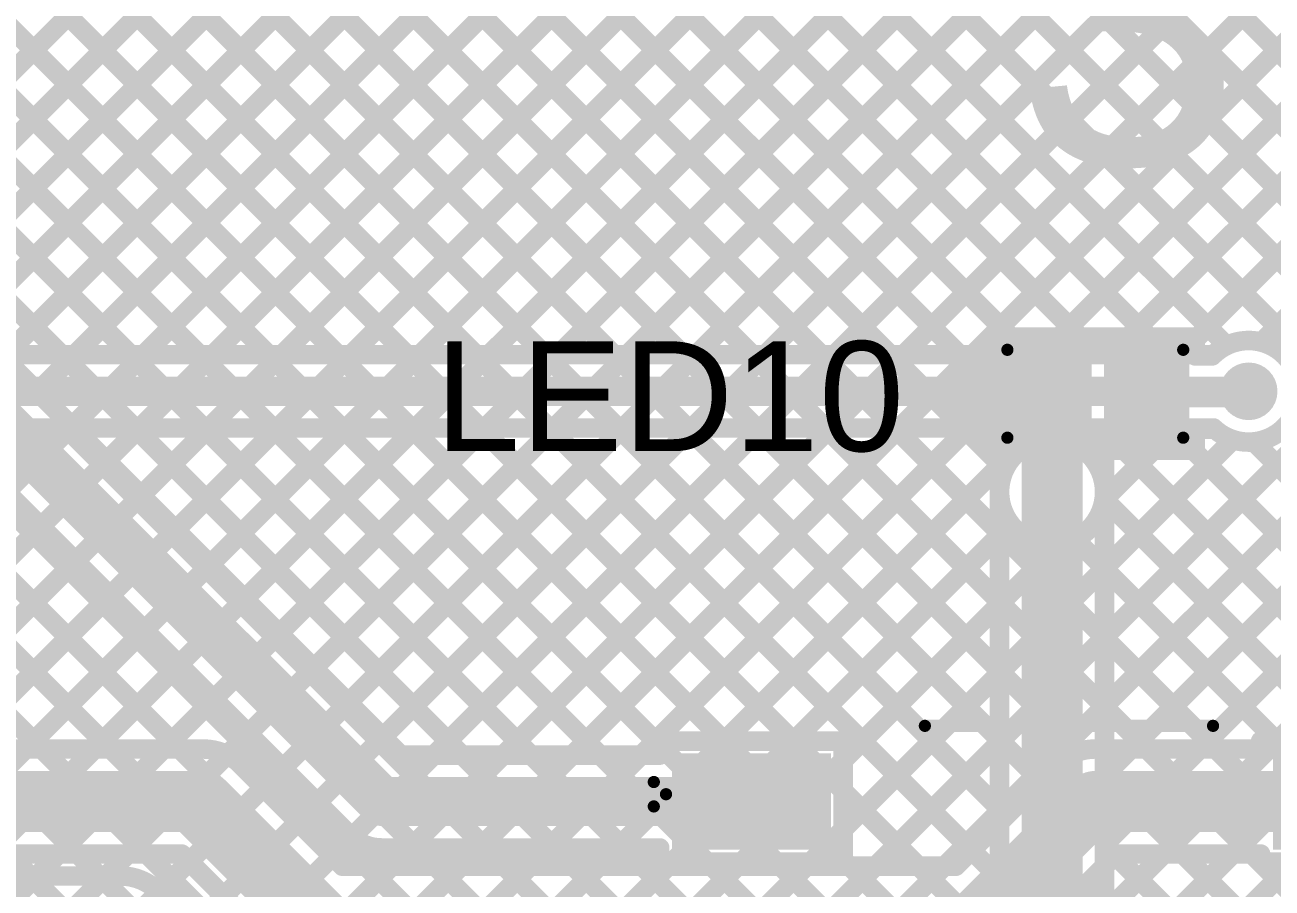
# Model space of a CAD drawing. Header units: millimetres. Extents: x -0.08 to 7.12, y -0.08 to 3.98.
# Drawn here: x 5.735 to 6.246, y 2.023 to 2.376 of the extents above; entities that cross this region are included whole.
import ezdxf

# ---------------------------------------------------------------- set-up
doc = ezdxf.new("R2010")
doc.units = ezdxf.units.MM
doc.header["$MEASUREMENT"] = 0
for name, color, linetype in [('BottomLayer', 5, 'Continuous'), ('TopLayer', 1, 'Continuous'), ('TopOverlay', 2, 'Continuous'), ('TopPaste', 8, 'Continuous'), ('TopSolder', 216, 'Continuous'), ('ViaHoleLayer', 16, 'Continuous')]:
    doc.layers.add(name, color=color, linetype=linetype)
doc.styles.add('Arial', font='', dxfattribs={"height": 0.2})
doc.styles.get('Arial').set_extended_font_data('Arial')

# ---------------------------------------------------------------- blocks, each defined once
blk = doc.blocks.new('SOP_4_2_54_27')
at = {"layer": 'TopLayer'}
for points in [[(-0.15157, 0.06575), (-0.09449, 0.06575), (-0.09449, 0.03425), (-0.15157, 0.03425)], [(0.09449, 0.06575), (0.15157, 0.06575), (0.15157, 0.03425), (0.09449, 0.03425)], [(-0.15157, -0.03425), (-0.09449, -0.03425), (-0.09449, -0.06575), (-0.15157, -0.06575)], [(0.09449, -0.03425), (0.15157, -0.03425), (0.15157, -0.06575), (0.09449, -0.06575)]]:
    blk.add_hatch(color=1, dxfattribs=at).paths.add_polyline_path(points)
at = {"layer": 'TopPaste'}
for points in [[(-0.15157, 0.06575), (-0.09449, 0.06575), (-0.09449, 0.03425), (-0.15157, 0.03425)], [(0.09449, 0.06575), (0.15157, 0.06575), (0.15157, 0.03425), (0.09449, 0.03425)], [(-0.15157, -0.03425), (-0.09449, -0.03425), (-0.09449, -0.06575), (-0.15157, -0.06575)], [(0.09449, -0.03425), (0.15157, -0.03425), (0.15157, -0.06575), (0.09449, -0.06575)]]:
    blk.add_hatch(color=8, dxfattribs=at).paths.add_polyline_path(points)
at = {"layer": 'TopSolder'}
for points in [[(-0.15557, 0.06975), (-0.09049, 0.06975), (-0.09049, 0.03025), (-0.15557, 0.03025)], [(0.09049, 0.06975), (0.15557, 0.06975), (0.15557, 0.03025), (0.09049, 0.03025)], [(-0.15557, -0.03025), (-0.09049, -0.03025), (-0.09049, -0.06975), (-0.15557, -0.06975)], [(0.09049, -0.03025), (0.15557, -0.03025), (0.15557, -0.06975), (0.09049, -0.06975)]]:
    blk.add_hatch(color=216, dxfattribs=at).paths.add_polyline_path(points)
at = {"layer": 'TopOverlay', "const_width": 0.005}
for points in [[(-0.052, 0.081), (0.066, 0.081)], [(-0.163, 0.048), (-0.163, 0.058)], [(-0.163, 0.058), (-0.158, 0.053)], [(-0.163, 0.048), (-0.158, 0.053)], [(-0.052, -0.081), (0.066, -0.081)]]:
    blk.add_lwpolyline(points, dxfattribs=at)
at = {"layer": 'TopOverlay', "const_width": 0.0025}
for points in [[(-0.05325, 0.081, 1), (-0.05075, 0.081, 1)], [(0.06475, 0.081, 1), (0.06725, 0.081, 1)], [(-0.16425, 0.058, 1), (-0.16175, 0.058, 1)], [(-0.16425, 0.058, 1), (-0.16175, 0.058, 1)], [(-0.15925, 0.053, 1), (-0.15675, 0.053, 1)], [(-0.15925, 0.053, 1), (-0.15675, 0.053, 1)], [(-0.16425, 0.048, 1), (-0.16175, 0.048, 1)], [(-0.16425, 0.048, 1), (-0.16175, 0.048, 1)], [(-0.05325, -0.081, 1), (-0.05075, -0.081, 1)], [(0.06475, -0.081, 1), (0.06725, -0.081, 1)]]:
    blk.add_lwpolyline(points, format="xyb", close=True, dxfattribs=at)
blk = doc.blocks.new('LED_0402_65')
at = {"layer": 'TopLayer'}
for points in [[(-0.03091, 0.01417), (-0.0065, 0.01417), (-0.0065, -0.01417), (-0.03091, -0.01417)], [(0.0065, 0.01417), (0.03091, 0.01417), (0.03091, -0.01417), (0.0065, -0.01417)]]:
    blk.add_hatch(color=1, dxfattribs=at).paths.add_polyline_path(points)
at = {"layer": 'TopOverlay'}
blk.add_hatch(color=2, dxfattribs=at).paths.add_polyline_path([(0.037, -0.02), (0.061, -0.02), (0.061, 0.02), (0.037, 0.02)])
at = {"layer": 'TopPaste'}
for points in [[(-0.03091, 0.01417), (-0.0065, 0.01417), (-0.0065, -0.01417), (-0.03091, -0.01417)], [(0.0065, 0.01417), (0.03091, 0.01417), (0.03091, -0.01417), (0.0065, -0.01417)]]:
    blk.add_hatch(color=8, dxfattribs=at).paths.add_polyline_path(points)
at = {"layer": 'TopSolder'}
for points in [[(-0.03491, 0.01817), (-0.0025, 0.01817), (-0.0025, -0.01817), (-0.03491, -0.01817)], [(0.0025, 0.01817), (0.03491, 0.01817), (0.03491, -0.01817), (0.0025, -0.01817)]]:
    blk.add_hatch(color=216, dxfattribs=at).paths.add_polyline_path(points)
at = {"layer": 'TopOverlay', "const_width": 0.005}
for points in [[(-0.035, 0.018), (-0.035, -0.018)], [(0.037, 0.018), (-0.035, 0.018)], [(0.037, 0.018), (0.037, -0.018)], [(0.037, -0.018), (-0.035, -0.018)]]:
    blk.add_lwpolyline(points, dxfattribs=at)
at = {"layer": 'TopOverlay', "const_width": 0.0025}
for points in [[(-0.03625, 0.018, 1), (-0.03375, 0.018, 1)], [(-0.03625, 0.018, 1), (-0.03375, 0.018, 1)], [(0.03575, 0.018, 1), (0.03825, 0.018, 1)], [(0.03575, 0.018, 1), (0.03825, 0.018, 1)], [(-0.03625, -0.018, 1), (-0.03375, -0.018, 1)], [(-0.03625, -0.018, 1), (-0.03375, -0.018, 1)], [(0.03575, -0.018, 1), (0.03825, -0.018, 1)], [(0.03575, -0.018, 1), (0.03825, -0.018, 1)]]:
    blk.add_lwpolyline(points, format="xyb", close=True, dxfattribs=at)

msp = doc.modelspace()

# ---------------------------------------------------------------- hatches: boundary and pattern name
at = {"layer": 'BottomLayer'}
h = msp.add_hatch(color=5, dxfattribs=at)
edge = h.paths.add_edge_path()
edge.add_arc((6.236, 2.226), 0.01181, 0, 360)
h = msp.add_hatch(color=5, dxfattribs=at)
edge = h.paths.add_edge_path()
edge.add_arc((6.15551, 2.18481), 0.01181, 0, 360)
at = {"layer": 'TopLayer'}
h = msp.add_hatch(color=1, dxfattribs=at)
edge = h.paths.add_edge_path()
edge.add_arc((6.236, 2.226), 0.01181, 0, 360)
h = msp.add_hatch(color=1, dxfattribs=at)
edge = h.paths.add_edge_path()
edge.add_arc((6.15551, 2.18481), 0.01181, 0, 360)
at = {"layer": 'ViaHoleLayer'}
h = msp.add_hatch(color=16, dxfattribs=at)
edge = h.paths.add_edge_path()
edge.add_arc((6.236, 2.226), 0.00591, 0, 360)
h = msp.add_hatch(color=16, dxfattribs=at)
edge = h.paths.add_edge_path()
edge.add_arc((6.15551, 2.18481), 0.00591, 0, 360)

# ---------------------------------------------------------------- linework, layer by layer
at = {"layer": 'BottomLayer'}
for points, const_width in [([(5.50883, 3.10435), (6.807, 1.80619)], 0.008), ([(5.49469, 3.09021), (6.807, 1.7779)], 0.008), ([(5.48055, 3.07607), (6.807, 1.74962)], 0.008), ([(5.4664, 3.06193), (6.807, 1.72133)], 0.008), ([(5.45226, 3.04779), (6.807, 1.69305)], 0.008), ([(5.43812, 3.03364), (6.227, 2.24476)], 0.008), ([(5.42398, 3.0195), (6.20248, 2.241)], 0.008), ([(4.97974, 3.0112), (5.74994, 2.241)], 0.008), ([(5.00803, 3.0112), (5.77822, 2.241)], 0.008), ([(5.03631, 3.0112), (5.80651, 2.241)], 0.008), ([(5.06459, 3.0112), (5.83479, 2.241)], 0.008), ([(5.09288, 3.0112), (5.86308, 2.241)], 0.008), ([(5.12116, 3.0112), (5.89136, 2.241)], 0.008), ([(5.14945, 3.0112), (5.91964, 2.241)], 0.008), ([(5.17773, 3.0112), (5.94793, 2.241)], 0.008), ([(5.20602, 3.0112), (5.97621, 2.241)], 0.008), ([(5.23429, 3.0112), (6.00449, 2.241)], 0.008), ([(5.26258, 3.0112), (6.03277, 2.241)], 0.008), ([(5.29086, 3.0112), (6.06106, 2.241)], 0.008), ([(5.31915, 3.0112), (6.08934, 2.241)], 0.008), ([(5.34743, 3.0112), (6.11763, 2.241)], 0.008), ([(5.37571, 3.0112), (6.14591, 2.241)], 0.008), ([(5.404, 3.0112), (6.1742, 2.241)], 0.008), ([(5.61386, 2.241), (6.07423, 2.70137)], 0.008), ([(5.64214, 2.241), (6.08837, 2.68723)], 0.008), ([(6.00984, 2.241), (6.45986, 2.69102)], 0.008), ([(5.67043, 2.241), (6.10251, 2.67308)], 0.008), ([(5.69871, 2.241), (6.11665, 2.65894)], 0.008), ([(5.727, 2.241), (6.13079, 2.6448)], 0.008), ([(5.75528, 2.241), (6.14494, 2.63066)], 0.008), ([(5.78356, 2.241), (6.15908, 2.61652)], 0.008), ([(6.03812, 2.241), (6.40368, 2.60655)], 0.008), ([(5.81185, 2.241), (6.17322, 2.60237)], 0.008), ([(5.84013, 2.241), (6.18736, 2.58823)], 0.008), ([(5.86842, 2.241), (6.20544, 2.57803)], 0.008), ([(5.8967, 2.241), (6.2337, 2.578)], 0.008), ([(5.92499, 2.241), (6.26199, 2.578)], 0.008), ([(5.95327, 2.241), (6.29027, 2.578)], 0.008), ([(5.98155, 2.241), (6.31855, 2.578)], 0.008), ([(6.06641, 2.241), (6.38901, 2.5636)], 0.008), ([(6.09469, 2.241), (6.39301, 2.53932)], 0.008), ([(6.12298, 2.241), (6.40272, 2.52074)], 0.008), ([(6.15126, 2.241), (6.41659, 2.50633)], 0.008), ([(6.17954, 2.241), (6.43458, 2.49603)], 0.008), ([(6.20783, 2.241), (6.38901, 2.42218)], 0.008), ([(6.24125, 2.24614), (6.38901, 2.39389)], 0.008), ([(6.17701, 2.12533), (6.38901, 2.33733)], 0.008), ([(6.17701, 2.09704), (6.38901, 2.30904)], 0.008), ([(6.17701, 1.98391), (6.48411, 2.29101)], 0.008), ([(6.17701, 1.95562), (6.5124, 2.29101)], 0.008), ([(6.17701, 2.04047), (6.42754, 2.29101)], 0.008), ([(6.17701, 2.06876), (6.39926, 2.29101)], 0.008), ([(6.17701, 2.01219), (6.45583, 2.29101)], 0.008), ([(5.27043, 2.241), (6.22157, 2.241)], 0.008), ([(5.256, 2.226), (6.236, 2.226)], 0.012), ([(5.27043, 2.211), (6.22157, 2.211)], 0.008), ([(5.55366, 2.211), (6.32966, 1.435)], 0.008), ([(5.55377, 1.95464), (5.81013, 2.211)], 0.008), ([(5.55377, 1.98292), (5.78185, 2.211)], 0.008), ([(5.55377, 2.01121), (5.75356, 2.211)], 0.008), ([(5.55377, 1.8415), (5.92327, 2.211)], 0.008), ([(5.55377, 1.86978), (5.89499, 2.211)], 0.008), ([(5.55377, 1.92635), (5.83842, 2.211)], 0.008), ([(5.55377, 1.89807), (5.8667, 2.211)], 0.008), ([(5.56248, 1.82193), (5.95155, 2.211)], 0.008), ([(5.57662, 1.80778), (5.97984, 2.211)], 0.008), ([(5.58195, 2.211), (6.35795, 1.435)], 0.008), ([(5.59076, 1.79364), (6.00812, 2.211)], 0.008), ([(5.60491, 1.7795), (6.03641, 2.211)], 0.008), ([(5.61023, 2.211), (5.91591, 1.90532)], 0.008), ([(5.61905, 1.76536), (6.06469, 2.211)], 0.008), ([(5.63319, 1.75121), (6.09298, 2.211)], 0.008), ([(5.63852, 2.211), (5.91717, 1.93235)], 0.008), ([(5.64733, 1.73707), (6.12126, 2.211)], 0.008), ([(5.66147, 1.72293), (6.14954, 2.211)], 0.008), ([(5.6668, 2.211), (5.93449, 1.94331)], 0.008), ([(5.69508, 2.211), (6.41804, 1.48804)], 0.008), ([(5.72337, 2.211), (6.43149, 1.50288)], 0.008), ([(5.75165, 2.211), (6.45188, 1.51078)], 0.008), ([(5.77994, 2.211), (6.13401, 1.85693)], 0.008), ([(5.80822, 2.211), (6.13401, 1.88521)], 0.008), ([(5.83651, 2.211), (6.13401, 1.9135)], 0.008), ([(5.86479, 2.211), (6.13401, 1.94178)], 0.008), ([(5.89308, 2.211), (6.13401, 1.97007)], 0.008), ([(5.92136, 2.211), (6.13401, 1.99835)], 0.008), ([(5.94964, 2.211), (6.13401, 2.02664)], 0.008), ([(5.97793, 2.211), (6.13401, 2.05492)], 0.008), ([(6.00621, 2.211), (6.13401, 2.0832)], 0.008), ([(6.03449, 2.211), (6.13401, 2.11148)], 0.008), ([(6.06277, 2.211), (6.13401, 2.13977)], 0.008), ([(6.09106, 2.211), (6.13401, 2.16805)], 0.008), ([(6.11934, 2.211), (6.13616, 2.19418)], 0.008), ([(6.14763, 2.211), (6.15252, 2.2061)], 0.008), ([(6.16865, 2.20182), (6.17783, 2.211)], 0.008), ([(6.17591, 2.211), (6.807, 1.57991)], 0.008), ([(6.17701, 2.1819), (6.20611, 2.211)], 0.008), ([(6.2042, 2.211), (6.807, 1.6082)], 0.008), ([(6.17701, 2.15361), (6.2296, 2.2062)], 0.008), ([(6.23818, 2.2053), (6.807, 1.63648)], 0.008), ([(6.15551, 1.83851), (6.15551, 2.18481)], 0.025), ([(6.13401, 1.83851), (6.13401, 2.18481)], 0.008), ([(6.17701, 1.85666), (6.17701, 2.18481)], 0.008), ([(6.17701, 2.18162), (6.807, 1.55163)], 0.008), ([(5.67562, 1.70879), (6.13401, 2.16718)], 0.008), ([(6.17701, 2.15333), (6.807, 1.52334)], 0.008), ([(5.93873, 1.94362), (6.13401, 2.1389)], 0.008), ([(6.17701, 2.12505), (6.807, 1.49506)], 0.008), ([(5.95805, 1.93466), (6.13401, 2.11061)], 0.008), ([(6.17701, 2.09677), (6.807, 1.46677)], 0.008), ([(5.9692, 1.91752), (6.13401, 2.08233)], 0.008), ([(6.17701, 2.06848), (6.807, 1.43849)], 0.008), ([(5.98334, 1.90338), (6.13401, 2.05404)], 0.008), ([(6.17701, 2.0402), (6.78221, 1.435)], 0.008), ([(5.99748, 1.88923), (6.13401, 2.02576)], 0.008)]:
    msp.add_lwpolyline(points, dxfattribs=dict(at, const_width=const_width))
at = {"layer": 'BottomLayer', "const_width": 0.008}
for points in [[(6.22157, 2.241, -0.661143), (6.25681, 2.226)], [(6.25681, 2.226, -0.661143), (6.22157, 2.211)], [(6.13401, 2.18481, -1), (6.17701, 2.18481)]]:
    msp.add_lwpolyline(points, format="xyb", dxfattribs=at)
at = {"layer": 'BottomLayer'}
for points, const_width in [([(6.225, 2.24476, 1), (6.229, 2.24476, 1)], 0.004), ([(6.23925, 2.24614, 1), (6.24325, 2.24614, 1)], 0.004), ([(5.74794, 2.241, 1), (5.75194, 2.241, 1)], 0.004), ([(5.75328, 2.241, 1), (5.75728, 2.241, 1)], 0.004), ([(5.77622, 2.241, 1), (5.78022, 2.241, 1)], 0.004), ([(5.78156, 2.241, 1), (5.78556, 2.241, 1)], 0.004), ([(5.80451, 2.241, 1), (5.80851, 2.241, 1)], 0.004), ([(5.80985, 2.241, 1), (5.81385, 2.241, 1)], 0.004), ([(5.83279, 2.241, 1), (5.83679, 2.241, 1)], 0.004), ([(5.83813, 2.241, 1), (5.84213, 2.241, 1)], 0.004), ([(5.86108, 2.241, 1), (5.86508, 2.241, 1)], 0.004), ([(5.86642, 2.241, 1), (5.87042, 2.241, 1)], 0.004), ([(5.88936, 2.241, 1), (5.89336, 2.241, 1)], 0.004), ([(5.8947, 2.241, 1), (5.8987, 2.241, 1)], 0.004), ([(5.91764, 2.241, 1), (5.92164, 2.241, 1)], 0.004), ([(5.92299, 2.241, 1), (5.92699, 2.241, 1)], 0.004), ([(5.94593, 2.241, 1), (5.94993, 2.241, 1)], 0.004), ([(5.95127, 2.241, 1), (5.95527, 2.241, 1)], 0.004), ([(5.97421, 2.241, 1), (5.97821, 2.241, 1)], 0.004), ([(5.97955, 2.241, 1), (5.98355, 2.241, 1)], 0.004), ([(6.00249, 2.241, 1), (6.00649, 2.241, 1)], 0.004), ([(6.00784, 2.241, 1), (6.01184, 2.241, 1)], 0.004), ([(6.03077, 2.241, 1), (6.03477, 2.241, 1)], 0.004), ([(6.03612, 2.241, 1), (6.04012, 2.241, 1)], 0.004), ([(6.05906, 2.241, 1), (6.06306, 2.241, 1)], 0.004), ([(6.06441, 2.241, 1), (6.06841, 2.241, 1)], 0.004), ([(6.08734, 2.241, 1), (6.09134, 2.241, 1)], 0.004), ([(6.09269, 2.241, 1), (6.09669, 2.241, 1)], 0.004), ([(6.11563, 2.241, 1), (6.11963, 2.241, 1)], 0.004), ([(6.12098, 2.241, 1), (6.12498, 2.241, 1)], 0.004), ([(6.14391, 2.241, 1), (6.14791, 2.241, 1)], 0.004), ([(6.14926, 2.241, 1), (6.15326, 2.241, 1)], 0.004), ([(6.1722, 2.241, 1), (6.1762, 2.241, 1)], 0.004), ([(6.17754, 2.241, 1), (6.18154, 2.241, 1)], 0.004), ([(6.20048, 2.241, 1), (6.20448, 2.241, 1)], 0.004), ([(6.20583, 2.241, 1), (6.20983, 2.241, 1)], 0.004), ([(6.21957, 2.241, 1), (6.22357, 2.241, 1)], 0.004), ([(6.21957, 2.241, 1), (6.22357, 2.241, 1)], 0.004), ([(6.233, 2.226, 1), (6.239, 2.226, 1)], 0.006), ([(5.74965, 2.211, 1), (5.75365, 2.211, 1)], 0.004), ([(5.75156, 2.211, 1), (5.75556, 2.211, 1)], 0.004), ([(5.77794, 2.211, 1), (5.78194, 2.211, 1)], 0.004), ([(5.77985, 2.211, 1), (5.78385, 2.211, 1)], 0.004), ([(5.80622, 2.211, 1), (5.81022, 2.211, 1)], 0.004), ([(5.80813, 2.211, 1), (5.81213, 2.211, 1)], 0.004), ([(5.83451, 2.211, 1), (5.83851, 2.211, 1)], 0.004), ([(5.83642, 2.211, 1), (5.84042, 2.211, 1)], 0.004), ([(5.86279, 2.211, 1), (5.86679, 2.211, 1)], 0.004), ([(5.8647, 2.211, 1), (5.8687, 2.211, 1)], 0.004), ([(5.89108, 2.211, 1), (5.89508, 2.211, 1)], 0.004), ([(5.89299, 2.211, 1), (5.89699, 2.211, 1)], 0.004), ([(5.91936, 2.211, 1), (5.92336, 2.211, 1)], 0.004), ([(5.92127, 2.211, 1), (5.92527, 2.211, 1)], 0.004), ([(5.94764, 2.211, 1), (5.95164, 2.211, 1)], 0.004), ([(5.94955, 2.211, 1), (5.95355, 2.211, 1)], 0.004), ([(5.97593, 2.211, 1), (5.97993, 2.211, 1)], 0.004), ([(5.97784, 2.211, 1), (5.98184, 2.211, 1)], 0.004), ([(6.00421, 2.211, 1), (6.00821, 2.211, 1)], 0.004), ([(6.00612, 2.211, 1), (6.01012, 2.211, 1)], 0.004), ([(6.03249, 2.211, 1), (6.03649, 2.211, 1)], 0.004), ([(6.03441, 2.211, 1), (6.03841, 2.211, 1)], 0.004), ([(6.06077, 2.211, 1), (6.06477, 2.211, 1)], 0.004), ([(6.06269, 2.211, 1), (6.06669, 2.211, 1)], 0.004), ([(6.08906, 2.211, 1), (6.09306, 2.211, 1)], 0.004), ([(6.09098, 2.211, 1), (6.09498, 2.211, 1)], 0.004), ([(6.11734, 2.211, 1), (6.12134, 2.211, 1)], 0.004), ([(6.11926, 2.211, 1), (6.12326, 2.211, 1)], 0.004), ([(6.14563, 2.211, 1), (6.14963, 2.211, 1)], 0.004), ([(6.14754, 2.211, 1), (6.15154, 2.211, 1)], 0.004), ([(6.17391, 2.211, 1), (6.17791, 2.211, 1)], 0.004), ([(6.17583, 2.211, 1), (6.17983, 2.211, 1)], 0.004), ([(6.2022, 2.211, 1), (6.2062, 2.211, 1)], 0.004), ([(6.20411, 2.211, 1), (6.20811, 2.211, 1)], 0.004), ([(6.21957, 2.211, 1), (6.22357, 2.211, 1)], 0.004), ([(6.21957, 2.211, 1), (6.22357, 2.211, 1)], 0.004), ([(6.15052, 2.2061, 1), (6.15452, 2.2061, 1)], 0.004), ([(6.2276, 2.2062, 1), (6.2316, 2.2062, 1)], 0.004), ([(6.23618, 2.2053, 1), (6.24018, 2.2053, 1)], 0.004), ([(6.16665, 2.20182, 1), (6.17065, 2.20182, 1)], 0.004), ([(6.13416, 2.19418, 1), (6.13816, 2.19418, 1)], 0.004), ([(6.14926, 2.18481, 1), (6.16176, 2.18481, 1)], 0.0125), ([(6.13201, 2.18481, 1), (6.13601, 2.18481, 1)], 0.004), ([(6.13201, 2.18481, 1), (6.13601, 2.18481, 1)], 0.004), ([(6.17501, 2.18481, 1), (6.17901, 2.18481, 1)], 0.004), ([(6.17501, 2.18481, 1), (6.17901, 2.18481, 1)], 0.004), ([(6.17501, 2.1819, 1), (6.17901, 2.1819, 1)], 0.004), ([(6.17501, 2.18162, 1), (6.17901, 2.18162, 1)], 0.004), ([(6.13201, 2.16805, 1), (6.13601, 2.16805, 1)], 0.004), ([(6.13201, 2.16718, 1), (6.13601, 2.16718, 1)], 0.004), ([(6.17501, 2.15361, 1), (6.17901, 2.15361, 1)], 0.004), ([(6.17501, 2.15333, 1), (6.17901, 2.15333, 1)], 0.004), ([(6.13201, 2.13977, 1), (6.13601, 2.13977, 1)], 0.004), ([(6.13201, 2.1389, 1), (6.13601, 2.1389, 1)], 0.004), ([(6.17501, 2.12533, 1), (6.17901, 2.12533, 1)], 0.004), ([(6.17501, 2.12505, 1), (6.17901, 2.12505, 1)], 0.004), ([(6.13201, 2.11148, 1), (6.13601, 2.11148, 1)], 0.004), ([(6.13201, 2.11061, 1), (6.13601, 2.11061, 1)], 0.004), ([(6.17501, 2.09704, 1), (6.17901, 2.09704, 1)], 0.004), ([(6.17501, 2.09677, 1), (6.17901, 2.09677, 1)], 0.004), ([(6.13201, 2.0832, 1), (6.13601, 2.0832, 1)], 0.004), ([(6.13201, 2.08233, 1), (6.13601, 2.08233, 1)], 0.004), ([(6.17501, 2.06876, 1), (6.17901, 2.06876, 1)], 0.004), ([(6.17501, 2.06848, 1), (6.17901, 2.06848, 1)], 0.004), ([(6.13201, 2.05492, 1), (6.13601, 2.05492, 1)], 0.004), ([(6.13201, 2.05404, 1), (6.13601, 2.05404, 1)], 0.004), ([(6.17501, 2.04047, 1), (6.17901, 2.04047, 1)], 0.004), ([(6.17501, 2.0402, 1), (6.17901, 2.0402, 1)], 0.004), ([(6.13201, 2.02664, 1), (6.13601, 2.02664, 1)], 0.004), ([(6.13201, 2.02576, 1), (6.13601, 2.02576, 1)], 0.004)]:
    msp.add_lwpolyline(points, format="xyb", close=True, dxfattribs=dict(at, const_width=const_width))
at = {"layer": 'TopLayer'}
for points, const_width in [([(5.0737, 3.5112), (6.43375, 2.15115)], 0.008), ([(5.10199, 3.5112), (6.4395, 2.17369)], 0.008), ([(5.444, 3.11262), (6.41961, 2.13701)], 0.008), ([(5.66936, 2.29651), (6.46387, 3.09101)], 0.008), ([(5.444, 3.08433), (6.40546, 2.12287)], 0.008), ([(5.444, 3.05605), (6.39132, 2.10873)], 0.008), ([(5.444, 3.02776), (6.227, 2.24476)], 0.008), ([(5.444, 2.99948), (6.19531, 2.24817)], 0.008), ([(5.68351, 2.28236), (6.3877, 2.98656)], 0.008), ([(5.444, 2.9712), (6.16702, 2.24817)], 0.008), ([(5.69765, 2.26822), (6.38442, 2.955)], 0.008), ([(5.444, 2.94291), (6.13874, 2.24817)], 0.008), ([(5.71179, 2.25408), (6.39028, 2.93257)], 0.008), ([(5.444, 2.91463), (6.13401, 2.22462)], 0.008), ([(5.72593, 2.23994), (6.40089, 2.91489)], 0.008), ([(5.444, 2.88634), (6.13401, 2.19633)], 0.008), ([(5.444, 2.85806), (6.22256, 2.0795)], 0.008), ([(5.444, 2.82977), (6.19427, 2.0795)], 0.008), ([(5.444, 2.80149), (6.16688, 2.07861)], 0.008), ([(5.74007, 2.2258), (6.30399, 2.78971)], 0.008), ([(5.12, 2.78608), (5.87458, 2.0315)], 0.008), ([(5.75422, 2.21165), (6.32549, 2.78293)], 0.008), ([(5.444, 2.77321), (6.1509, 2.06631)], 0.008), ([(5.76836, 2.19751), (6.3345, 2.76365)], 0.008), ([(5.12, 2.7578), (5.7983, 2.0795)], 0.008), ([(5.444, 2.74493), (6.13676, 2.05217)], 0.008), ([(5.7825, 2.18337), (6.3464, 2.74726)], 0.008), ([(5.79664, 2.16923), (6.37242, 2.745)], 0.008), ([(5.81079, 2.15508), (6.39355, 2.73784)], 0.008), ([(5.12, 2.72952), (5.77002, 2.0795)], 0.008), ([(5.82493, 2.14094), (6.40357, 2.71959)], 0.008), ([(5.444, 2.71664), (6.12262, 2.03802)], 0.008), ([(5.444, 2.68836), (6.04961, 2.08275)], 0.008), ([(5.444, 2.66008), (6.02133, 2.08275)], 0.008), ([(5.444, 2.63179), (5.99485, 2.08094)], 0.008), ([(5.444, 2.60351), (5.97051, 2.077)], 0.008), ([(5.83907, 2.1268), (6.30208, 2.58981)], 0.008), ([(5.444, 2.57522), (5.94222, 2.077)], 0.008), ([(5.85321, 2.11266), (6.31928, 2.57872)], 0.008), ([(5.86735, 2.09852), (6.3345, 2.56566)], 0.008), ([(5.444, 2.54694), (5.91394, 2.077)], 0.008), ([(5.8815, 2.08437), (6.34162, 2.5445)], 0.008), ([(5.90241, 2.077), (6.36641, 2.541)], 0.008), ([(5.93069, 2.077), (6.39301, 2.53932)], 0.008), ([(5.425, 2.514), (5.881, 2.058)], 0.02), ([(5.444, 2.52187), (5.88887, 2.077)], 0.008), ([(5.95898, 2.077), (6.40272, 2.52074)], 0.008), ([(6.15843, 2.24817), (6.41659, 2.50633)], 0.008), ([(5.41159, 2.50054), (5.86754, 2.04459)], 0.008), ([(6.18672, 2.24817), (6.43458, 2.49603)], 0.008), ([(6.21411, 2.24729), (6.38901, 2.42218)], 0.008), ([(6.24125, 2.24614), (6.38901, 2.39389)], 0.008), ([(6.08318, 2.0315), (6.38901, 2.33733)], 0.008), ([(6.11147, 2.0315), (6.38901, 2.30904)], 0.008), ([(6.18775, 2.0795), (6.39926, 2.29101)], 0.008), ([(6.21603, 2.0795), (6.42754, 2.29101)], 0.008), ([(6.24757, 2.08275), (6.4395, 2.27468)], 0.008), ([(6.1343, 2.24817), (6.17171, 2.24817)], 0.008), ([(6.1343, 2.22855), (6.1343, 2.24817)], 0.008), ([(6.17171, 2.24817), (6.17671, 2.24817)], 0.008), ([(6.17171, 2.24817), (6.17671, 2.24817)], 0.008), ([(6.17671, 2.24817), (6.21411, 2.24817)], 0.008), ([(6.21411, 2.2405), (6.21411, 2.24817)], 0.008), ([(6.21411, 2.2405), (6.22107, 2.2405)], 0.008), ([(6.15551, 2.18481), (6.15551, 2.225)], 0.025), ([(5.59088, 2.23036), (5.74173, 2.0795)], 0.008), ([(6.2355, 2.2255), (6.236, 2.226)], 0.012), ([(5.98726, 2.077), (6.13401, 2.22375)], 0.008), ([(6.13401, 2.18481), (6.13401, 2.225)], 0.008), ([(6.19291, 2.225), (6.19341, 2.2255)], 0.012), ([(6.19341, 2.2255), (6.2355, 2.2255)], 0.012), ([(6.21411, 2.2105), (6.22211, 2.2105)], 0.008), ([(6.21411, 2.20183), (6.21411, 2.2105)], 0.008), ([(6.06993, 2.04654), (6.2296, 2.2062)], 0.008), ([(6.23818, 2.2053), (6.36304, 2.08044)], 0.008), ([(6.17678, 2.18166), (6.19694, 2.20183)], 0.008), ([(6.17701, 2.20183), (6.21411, 2.20183)], 0.008), ([(6.17701, 2.18481), (6.17701, 2.20183)], 0.008), ([(6.18508, 2.20183), (6.30416, 2.08275)], 0.008), ([(6.21337, 2.20183), (6.3357, 2.0795)], 0.008), ([(6.02129, 2.08275), (6.13401, 2.19546)], 0.008), ([(6.1768, 2.18183), (6.27588, 2.08275)], 0.008), ([(6.04958, 2.08275), (6.13849, 2.17167)], 0.008), ([(5.6536, 2.08275), (5.74149, 2.17064)], 0.008), ([(6.06993, 2.07482), (6.15866, 2.16354)], 0.008), ([(6.16488, 2.16546), (6.24759, 2.08275)], 0.008), ([(5.68188, 2.08275), (5.75563, 2.1565)], 0.008), ([(5.70692, 2.0795), (5.76977, 2.14236)], 0.008), ([(5.7352, 2.0795), (5.78392, 2.12821)], 0.008), ([(5.76349, 2.0795), (5.79806, 2.11407)], 0.008), ([(5.79177, 2.0795), (5.8122, 2.09993)], 0.008), ([(5.81773, 2.07717), (5.82634, 2.08579)], 0.008), ([(5.99485, 2.08275), (6.06993, 2.08275)], 0.008), ([(5.99485, 2.077), (5.99485, 2.08275)], 0.008), ([(6.06993, 2.03325), (6.06993, 2.08275)], 0.008), ([(6.24091, 2.08275), (6.316, 2.08275)], 0.008), ([(6.24091, 2.0795), (6.24091, 2.08275)], 0.008), ([(5.69476, 2.0795), (5.808, 2.0795)], 0.008), ([(5.88887, 2.077), (5.99485, 2.077)], 0.008), ([(6.173, 2.0795), (6.24091, 2.0795)], 0.008), ([(5.8232, 2.0732), (5.86491, 2.0315)], 0.008), ([(5.83262, 2.06378), (5.84048, 2.07165)], 0.008), ([(6.11609, 2.0315), (6.1578, 2.0732)], 0.008), ([(5.65721, 2.058), (5.808, 2.058)], 0.025), ([(5.808, 2.058), (5.856, 2.01)], 0.025), ([(6.125, 2.01), (6.173, 2.058)], 0.025), ([(6.173, 2.058), (6.27845, 2.058)], 0.025), ([(5.881, 2.058), (6.03239, 2.058)], 0.02), ([(6.06993, 2.06243), (6.10086, 2.0315)], 0.008), ([(5.84676, 2.04964), (5.85463, 2.0575)], 0.008), ([(5.86091, 2.0355), (5.86882, 2.04342)], 0.008), ([(5.881, 2.039), (5.99485, 2.039)], 0.008), ([(5.88519, 2.0315), (5.89269, 2.039)], 0.008), ([(5.89537, 2.039), (5.90287, 2.0315)], 0.008), ([(5.91348, 2.0315), (5.92098, 2.039)], 0.008), ([(5.92365, 2.039), (5.93115, 2.0315)], 0.008), ([(5.94176, 2.0315), (5.94926, 2.039)], 0.008), ([(5.95194, 2.039), (5.95944, 2.0315)], 0.008), ([(5.97004, 2.0315), (5.97754, 2.039)], 0.008), ([(5.98022, 2.039), (5.98772, 2.0315)], 0.008), ([(5.99485, 2.03325), (5.99485, 2.039)], 0.008), ([(5.69476, 2.0365), (5.79909, 2.0365)], 0.008), ([(5.72816, 2.0365), (5.73716, 2.0275)], 0.008), ([(5.73977, 2.0275), (5.74877, 2.0365)], 0.008), ([(5.75645, 2.0365), (5.76545, 2.0275)], 0.008), ([(5.76805, 2.0275), (5.77705, 2.0365)], 0.008), ([(5.78473, 2.0365), (5.84173, 1.9795)], 0.008), ([(5.79909, 2.0365), (5.8408, 1.9948)], 0.008), ([(6.06993, 2.03414), (6.07258, 2.0315)], 0.008), ([(6.1402, 1.9948), (6.18191, 2.0365)], 0.008), ([(6.14413, 1.97931), (6.20132, 2.0365)], 0.008), ([(6.1726, 1.9795), (6.2296, 2.0365)], 0.008), ([(6.18131, 2.0359), (6.23771, 1.9795)], 0.008), ([(6.18191, 2.0365), (6.24091, 2.0365)], 0.008), ([(6.20899, 2.0365), (6.26274, 1.98275)], 0.008), ([(6.23727, 2.0365), (6.29103, 1.98275)], 0.008), ([(6.24091, 2.03325), (6.24091, 2.0365)], 0.008), ([(5.78973, 2.02089), (5.80222, 2.03338)], 0.008), ([(5.86491, 2.0315), (6.11609, 2.0315)], 0.008), ([(5.99485, 2.03325), (6.06993, 2.03325)], 0.008), ([(6.20089, 1.9795), (6.25464, 2.03325)], 0.008), ([(6.24091, 2.03325), (6.316, 2.03325)], 0.008), ([(5.57522, 2.0275), (5.77422, 2.0275)], 0.008), ([(5.78942, 2.0212), (5.83113, 1.9795)], 0.008), ([(5.80388, 2.00675), (5.81636, 2.01924)], 0.008), ([(6.16717, 2.02176), (6.20943, 1.9795)], 0.008)]:
    msp.add_lwpolyline(points, dxfattribs=dict(at, const_width=const_width))
for points, const_width in [([(6.1323, 2.24817, 1), (6.1363, 2.24817, 1)], 0.004), ([(6.1323, 2.24817, 1), (6.1363, 2.24817, 1)], 0.004), ([(6.13674, 2.24817, 1), (6.14074, 2.24817, 1)], 0.004), ([(6.15643, 2.24817, 1), (6.16043, 2.24817, 1)], 0.004), ([(6.16502, 2.24817, 1), (6.16902, 2.24817, 1)], 0.004), ([(6.16971, 2.24817, 1), (6.17371, 2.24817, 1)], 0.004), ([(6.16971, 2.24817, 1), (6.17371, 2.24817, 1)], 0.004), ([(6.16971, 2.24817, 1), (6.17371, 2.24817, 1)], 0.004), ([(6.17471, 2.24817, 1), (6.17871, 2.24817, 1)], 0.004), ([(6.17471, 2.24817, 1), (6.17871, 2.24817, 1)], 0.004), ([(6.17471, 2.24817, 1), (6.17871, 2.24817, 1)], 0.004), ([(6.18472, 2.24817, 1), (6.18872, 2.24817, 1)], 0.004), ([(6.19331, 2.24817, 1), (6.19731, 2.24817, 1)], 0.004), ([(6.21211, 2.24817, 1), (6.21611, 2.24817, 1)], 0.004), ([(6.21211, 2.24817, 1), (6.21611, 2.24817, 1)], 0.004), ([(6.21211, 2.24729, 1), (6.21611, 2.24729, 1)], 0.004), ([(6.225, 2.24476, 1), (6.229, 2.24476, 1)], 0.004), ([(6.23925, 2.24614, 1), (6.24325, 2.24614, 1)], 0.004), ([(6.21211, 2.2405, 1), (6.21611, 2.2405, 1)], 0.004), ([(6.21211, 2.2405, 1), (6.21611, 2.2405, 1)], 0.004), ([(6.21907, 2.2405, 1), (6.22307, 2.2405, 1)], 0.004), ([(6.21907, 2.2405, 1), (6.22307, 2.2405, 1)], 0.004), ([(6.14926, 2.225, 1), (6.16176, 2.225, 1)], 0.0125), ([(6.1323, 2.22855, 1), (6.1363, 2.22855, 1)], 0.004), ([(6.1323, 2.22855, 1), (6.1363, 2.22855, 1)], 0.004), ([(6.233, 2.226, 1), (6.239, 2.226, 1)], 0.006), ([(5.73807, 2.2258, 1), (5.74207, 2.2258, 1)], 0.004), ([(6.13201, 2.225, 1), (6.13601, 2.225, 1)], 0.004), ([(6.13201, 2.225, 1), (6.13601, 2.225, 1)], 0.004), ([(6.13201, 2.22462, 1), (6.13601, 2.22462, 1)], 0.004), ([(6.13201, 2.22375, 1), (6.13601, 2.22375, 1)], 0.004), ([(6.18991, 2.225, 1), (6.19591, 2.225, 1)], 0.006), ([(6.19041, 2.2255, 1), (6.19641, 2.2255, 1)], 0.006), ([(6.19041, 2.2255, 1), (6.19641, 2.2255, 1)], 0.006), ([(6.2325, 2.2255, 1), (6.2385, 2.2255, 1)], 0.006), ([(6.2325, 2.2255, 1), (6.2385, 2.2255, 1)], 0.006), ([(5.75222, 2.21165, 1), (5.75622, 2.21165, 1)], 0.004), ([(6.21211, 2.2105, 1), (6.21611, 2.2105, 1)], 0.004), ([(6.21211, 2.2105, 1), (6.21611, 2.2105, 1)], 0.004), ([(6.22011, 2.2105, 1), (6.22411, 2.2105, 1)], 0.004), ([(6.22011, 2.2105, 1), (6.22411, 2.2105, 1)], 0.004), ([(6.2276, 2.2062, 1), (6.2316, 2.2062, 1)], 0.004), ([(6.23618, 2.2053, 1), (6.24018, 2.2053, 1)], 0.004), ([(5.76636, 2.19751, 1), (5.77036, 2.19751, 1)], 0.004), ([(6.17501, 2.20183, 1), (6.17901, 2.20183, 1)], 0.004), ([(6.17501, 2.20183, 1), (6.17901, 2.20183, 1)], 0.004), ([(6.18308, 2.20183, 1), (6.18708, 2.20183, 1)], 0.004), ([(6.19494, 2.20183, 1), (6.19894, 2.20183, 1)], 0.004), ([(6.21137, 2.20183, 1), (6.21537, 2.20183, 1)], 0.004), ([(6.21211, 2.20183, 1), (6.21611, 2.20183, 1)], 0.004), ([(6.21211, 2.20183, 1), (6.21611, 2.20183, 1)], 0.004), ([(6.13201, 2.19633, 1), (6.13601, 2.19633, 1)], 0.004), ([(6.13201, 2.19546, 1), (6.13601, 2.19546, 1)], 0.004), ([(6.14926, 2.18481, 1), (6.16176, 2.18481, 1)], 0.0125), ([(5.7805, 2.18337, 1), (5.7845, 2.18337, 1)], 0.004), ([(6.13201, 2.18481, 1), (6.13601, 2.18481, 1)], 0.004), ([(6.13201, 2.18481, 1), (6.13601, 2.18481, 1)], 0.004), ([(6.17478, 2.18166, 1), (6.17878, 2.18166, 1)], 0.004), ([(6.1748, 2.18183, 1), (6.1788, 2.18183, 1)], 0.004), ([(6.17501, 2.18481, 1), (6.17901, 2.18481, 1)], 0.004), ([(6.17501, 2.18481, 1), (6.17901, 2.18481, 1)], 0.004), ([(6.13649, 2.17167, 1), (6.14049, 2.17167, 1)], 0.004), ([(5.73949, 2.17064, 1), (5.74349, 2.17064, 1)], 0.004), ([(5.79464, 2.16923, 1), (5.79864, 2.16923, 1)], 0.004), ([(6.15666, 2.16354, 1), (6.16066, 2.16354, 1)], 0.004), ([(6.16288, 2.16546, 1), (6.16688, 2.16546, 1)], 0.004), ([(5.75363, 2.1565, 1), (5.75763, 2.1565, 1)], 0.004), ([(5.80879, 2.15508, 1), (5.81279, 2.15508, 1)], 0.004), ([(5.76777, 2.14236, 1), (5.77177, 2.14236, 1)], 0.004), ([(5.82293, 2.14094, 1), (5.82693, 2.14094, 1)], 0.004), ([(5.78192, 2.12821, 1), (5.78592, 2.12821, 1)], 0.004), ([(5.83707, 2.1268, 1), (5.84107, 2.1268, 1)], 0.004), ([(5.79606, 2.11407, 1), (5.80006, 2.11407, 1)], 0.004), ([(5.85121, 2.11266, 1), (5.85521, 2.11266, 1)], 0.004), ([(5.8102, 2.09993, 1), (5.8142, 2.09993, 1)], 0.004), ([(5.86535, 2.09852, 1), (5.86935, 2.09852, 1)], 0.004), ([(5.82434, 2.08579, 1), (5.82834, 2.08579, 1)], 0.004), ([(5.8795, 2.08437, 1), (5.8835, 2.08437, 1)], 0.004), ([(5.99285, 2.08275, 1), (5.99685, 2.08275, 1)], 0.004), ([(5.99285, 2.08275, 1), (5.99685, 2.08275, 1)], 0.004), ([(5.99285, 2.08094, 1), (5.99685, 2.08094, 1)], 0.004), ([(6.01929, 2.08275, 1), (6.02329, 2.08275, 1)], 0.004), ([(6.01933, 2.08275, 1), (6.02333, 2.08275, 1)], 0.004), ([(6.04758, 2.08275, 1), (6.05158, 2.08275, 1)], 0.004), ([(6.04761, 2.08275, 1), (6.05161, 2.08275, 1)], 0.004), ([(6.06793, 2.08275, 1), (6.07193, 2.08275, 1)], 0.004), ([(6.06793, 2.08275, 1), (6.07193, 2.08275, 1)], 0.004), ([(6.23891, 2.08275, 1), (6.24291, 2.08275, 1)], 0.004), ([(6.23891, 2.08275, 1), (6.24291, 2.08275, 1)], 0.004), ([(6.24557, 2.08275, 1), (6.24957, 2.08275, 1)], 0.004), ([(6.24559, 2.08275, 1), (6.24959, 2.08275, 1)], 0.004), ([(5.7332, 2.0795, 1), (5.7372, 2.0795, 1)], 0.004), ([(5.73973, 2.0795, 1), (5.74373, 2.0795, 1)], 0.004), ([(5.76149, 2.0795, 1), (5.76549, 2.0795, 1)], 0.004), ([(5.76802, 2.0795, 1), (5.77202, 2.0795, 1)], 0.004), ([(5.78977, 2.0795, 1), (5.79377, 2.0795, 1)], 0.004), ([(5.7963, 2.0795, 1), (5.8003, 2.0795, 1)], 0.004), ([(5.806, 2.0795, 1), (5.81, 2.0795, 1)], 0.004), ([(5.806, 2.0795, 1), (5.81, 2.0795, 1)], 0.004), ([(5.806, 2.0795, 1), (5.81, 2.0795, 1)], 0.004), ([(5.81573, 2.07717, 1), (5.81973, 2.07717, 1)], 0.004), ([(5.88687, 2.077, 1), (5.89087, 2.077, 1)], 0.004), ([(5.88687, 2.077, 1), (5.89087, 2.077, 1)], 0.004), ([(5.90041, 2.077, 1), (5.90441, 2.077, 1)], 0.004), ([(5.91194, 2.077, 1), (5.91594, 2.077, 1)], 0.004), ([(5.92869, 2.077, 1), (5.93269, 2.077, 1)], 0.004), ([(5.94022, 2.077, 1), (5.94422, 2.077, 1)], 0.004), ([(5.95698, 2.077, 1), (5.96098, 2.077, 1)], 0.004), ([(5.96851, 2.077, 1), (5.97251, 2.077, 1)], 0.004), ([(5.98526, 2.077, 1), (5.98926, 2.077, 1)], 0.004), ([(5.99285, 2.077, 1), (5.99685, 2.077, 1)], 0.004), ([(5.99285, 2.077, 1), (5.99685, 2.077, 1)], 0.004), ([(6.06793, 2.07482, 1), (6.07193, 2.07482, 1)], 0.004), ([(6.16488, 2.07861, 1), (6.16888, 2.07861, 1)], 0.004), ([(6.171, 2.0795, 1), (6.175, 2.0795, 1)], 0.004), ([(6.171, 2.0795, 1), (6.175, 2.0795, 1)], 0.004), ([(6.171, 2.0795, 1), (6.175, 2.0795, 1)], 0.004), ([(6.18575, 2.0795, 1), (6.18975, 2.0795, 1)], 0.004), ([(6.19227, 2.0795, 1), (6.19627, 2.0795, 1)], 0.004), ([(6.21403, 2.0795, 1), (6.21803, 2.0795, 1)], 0.004), ([(6.22056, 2.0795, 1), (6.22456, 2.0795, 1)], 0.004), ([(6.23891, 2.0795, 1), (6.24291, 2.0795, 1)], 0.004), ([(6.23891, 2.0795, 1), (6.24291, 2.0795, 1)], 0.004), ([(5.8212, 2.0732, 1), (5.8252, 2.0732, 1)], 0.004), ([(5.8212, 2.0732, 1), (5.8252, 2.0732, 1)], 0.004), ([(5.8212, 2.0732, 1), (5.8252, 2.0732, 1)], 0.004), ([(5.83848, 2.07165, 1), (5.84248, 2.07165, 1)], 0.004), ([(6.1558, 2.0732, 1), (6.1598, 2.0732, 1)], 0.004), ([(6.1558, 2.0732, 1), (6.1598, 2.0732, 1)], 0.004), ([(6.1558, 2.0732, 1), (6.1598, 2.0732, 1)], 0.004), ([(5.80175, 2.058, 1), (5.81425, 2.058, 1)], 0.0125), ([(5.80175, 2.058, 1), (5.81425, 2.058, 1)], 0.0125), ([(6.1489, 2.06631, 1), (6.1529, 2.06631, 1)], 0.004), ([(6.16675, 2.058, 1), (6.17925, 2.058, 1)], 0.0125), ([(6.16675, 2.058, 1), (6.17925, 2.058, 1)], 0.0125), ([(5.83062, 2.06378, 1), (5.83462, 2.06378, 1)], 0.004), ([(5.876, 2.058, 1), (5.886, 2.058, 1)], 0.01), ([(5.876, 2.058, 1), (5.886, 2.058, 1)], 0.01), ([(6.02739, 2.058, 1), (6.03739, 2.058, 1)], 0.01), ([(6.06793, 2.06243, 1), (6.07193, 2.06243, 1)], 0.004), ([(5.85263, 2.0575, 1), (5.85663, 2.0575, 1)], 0.004), ([(5.84476, 2.04964, 1), (5.84876, 2.04964, 1)], 0.004), ([(6.13476, 2.05217, 1), (6.13876, 2.05217, 1)], 0.004), ([(5.86554, 2.04459, 1), (5.86954, 2.04459, 1)], 0.004), ([(5.86554, 2.04459, 1), (5.86954, 2.04459, 1)], 0.004), ([(5.86557, 2.04456, 1), (5.86956, 2.04456, 1)], 0.004), ([(6.06793, 2.04654, 1), (6.07193, 2.04654, 1)], 0.004), ([(5.86682, 2.04342, 1), (5.87082, 2.04342, 1)], 0.004), ([(5.879, 2.039, 1), (5.883, 2.039, 1)], 0.004), ([(5.879, 2.039, 1), (5.883, 2.039, 1)], 0.004), ([(5.879, 2.039, 1), (5.883, 2.039, 1)], 0.004), ([(5.89069, 2.039, 1), (5.89469, 2.039, 1)], 0.004), ([(5.89337, 2.039, 1), (5.89737, 2.039, 1)], 0.004), ([(5.91898, 2.039, 1), (5.92298, 2.039, 1)], 0.004), ([(5.92165, 2.039, 1), (5.92565, 2.039, 1)], 0.004), ([(5.94726, 2.039, 1), (5.95126, 2.039, 1)], 0.004), ([(5.94994, 2.039, 1), (5.95394, 2.039, 1)], 0.004), ([(5.97554, 2.039, 1), (5.97954, 2.039, 1)], 0.004), ([(5.97822, 2.039, 1), (5.98222, 2.039, 1)], 0.004), ([(5.99285, 2.039, 1), (5.99685, 2.039, 1)], 0.004), ([(5.99285, 2.039, 1), (5.99685, 2.039, 1)], 0.004), ([(5.74677, 2.0365, 1), (5.75077, 2.0365, 1)], 0.004), ([(5.75445, 2.0365, 1), (5.75845, 2.0365, 1)], 0.004), ([(5.77505, 2.0365, 1), (5.77905, 2.0365, 1)], 0.004), ([(5.78273, 2.0365, 1), (5.78673, 2.0365, 1)], 0.004), ([(5.79709, 2.0365, 1), (5.80109, 2.0365, 1)], 0.004), ([(5.79709, 2.0365, 1), (5.80109, 2.0365, 1)], 0.004), ([(5.85891, 2.0355, 1), (5.86291, 2.0355, 1)], 0.004), ([(6.06793, 2.03414, 1), (6.07193, 2.03414, 1)], 0.004), ([(6.12062, 2.03802, 1), (6.12462, 2.03802, 1)], 0.004), ([(6.17931, 2.0359, 1), (6.18331, 2.0359, 1)], 0.004), ([(6.17991, 2.0365, 1), (6.18391, 2.0365, 1)], 0.004), ([(6.17991, 2.0365, 1), (6.18391, 2.0365, 1)], 0.004), ([(6.19932, 2.0365, 1), (6.20332, 2.0365, 1)], 0.004), ([(6.20699, 2.0365, 1), (6.21099, 2.0365, 1)], 0.004), ([(6.2276, 2.0365, 1), (6.2316, 2.0365, 1)], 0.004), ([(6.23527, 2.0365, 1), (6.23927, 2.0365, 1)], 0.004), ([(6.23891, 2.0365, 1), (6.24291, 2.0365, 1)], 0.004), ([(6.23891, 2.0365, 1), (6.24291, 2.0365, 1)], 0.004), ([(5.80022, 2.03338, 1), (5.80422, 2.03338, 1)], 0.004), ([(5.86291, 2.0315, 1), (5.86691, 2.0315, 1)], 0.004), ([(5.86291, 2.0315, 1), (5.86691, 2.0315, 1)], 0.004), ([(5.87258, 2.0315, 1), (5.87659, 2.0315, 1)], 0.004), ([(5.88319, 2.0315, 1), (5.88719, 2.0315, 1)], 0.004), ([(5.90087, 2.0315, 1), (5.90487, 2.0315, 1)], 0.004), ([(5.91148, 2.0315, 1), (5.91548, 2.0315, 1)], 0.004), ([(5.92915, 2.0315, 1), (5.93315, 2.0315, 1)], 0.004), ([(5.93976, 2.0315, 1), (5.94376, 2.0315, 1)], 0.004), ([(5.95744, 2.0315, 1), (5.96144, 2.0315, 1)], 0.004), ([(5.96804, 2.0315, 1), (5.97204, 2.0315, 1)], 0.004), ([(5.98572, 2.0315, 1), (5.98972, 2.0315, 1)], 0.004), ([(5.99285, 2.03325, 1), (5.99685, 2.03325, 1)], 0.004), ([(5.99285, 2.03325, 1), (5.99685, 2.03325, 1)], 0.004), ([(6.06793, 2.03325, 1), (6.07193, 2.03325, 1)], 0.004), ([(6.06793, 2.03325, 1), (6.07193, 2.03325, 1)], 0.004), ([(6.07058, 2.0315, 1), (6.07458, 2.0315, 1)], 0.004), ([(6.08118, 2.0315, 1), (6.08518, 2.0315, 1)], 0.004), ([(6.09886, 2.0315, 1), (6.10286, 2.0315, 1)], 0.004), ([(6.10947, 2.0315, 1), (6.11347, 2.0315, 1)], 0.004), ([(6.11409, 2.0315, 1), (6.11809, 2.0315, 1)], 0.004), ([(6.11409, 2.0315, 1), (6.11809, 2.0315, 1)], 0.004), ([(6.23891, 2.03325, 1), (6.24291, 2.03325, 1)], 0.004), ([(6.23891, 2.03325, 1), (6.24291, 2.03325, 1)], 0.004), ([(5.73516, 2.0275, 1), (5.73916, 2.0275, 1)], 0.004), ([(5.73777, 2.0275, 1), (5.74177, 2.0275, 1)], 0.004), ([(5.76345, 2.0275, 1), (5.76745, 2.0275, 1)], 0.004), ([(5.76605, 2.0275, 1), (5.77005, 2.0275, 1)], 0.004), ([(5.77222, 2.0275, 1), (5.77622, 2.0275, 1)], 0.004), ([(5.77222, 2.0275, 1), (5.77622, 2.0275, 1)], 0.004), ([(5.77222, 2.0275, 1), (5.77622, 2.0275, 1)], 0.004), ([(5.78742, 2.0212, 1), (5.79143, 2.0212, 1)], 0.004), ([(5.78742, 2.0212, 1), (5.79143, 2.0212, 1)], 0.004), ([(5.78742, 2.0212, 1), (5.79143, 2.0212, 1)], 0.004), ([(5.78773, 2.02089, 1), (5.79173, 2.02089, 1)], 0.004), ([(5.81436, 2.01924, 1), (5.81836, 2.01924, 1)], 0.004), ([(6.16517, 2.02176, 1), (6.16917, 2.02176, 1)], 0.004)]:
    msp.add_lwpolyline(points, format="xyb", close=True, dxfattribs=dict(at, const_width=const_width))
at = {"layer": 'TopLayer', "const_width": 0.008}
for points in [[(6.22107, 2.2405, -0.673451), (6.25681, 2.226)], [(6.13401, 2.225, -0.041506), (6.1343, 2.22855)], [(6.25681, 2.226, -0.648528), (6.22211, 2.2105)], [(6.17701, 2.18481, -1), (6.13401, 2.18481)], [(5.808, 2.0795, -0.198912), (5.8232, 2.0732)], [(5.808, 2.0795, -0.198912), (5.8232, 2.0732)], [(6.1578, 2.0732, -0.198912), (6.173, 2.0795)], [(6.1578, 2.0732, -0.198912), (6.173, 2.0795)], [(5.881, 2.039, -0.199451), (5.86754, 2.04459)], [(5.881, 2.039, -0.198912), (5.86756, 2.04456)], [(5.77422, 2.0275, -0.198912), (5.78942, 2.0212)], [(5.77422, 2.0275, -0.198912), (5.78942, 2.0212)]]:
    msp.add_lwpolyline(points, format="xyb", dxfattribs=at)

# ---------------------------------------------------------------- block references
at = {"rotation": 180}
msp.add_blockref('LED_0402_65', (6.17421, 2.225), dxfattribs=at)
msp.add_blockref('SOP_4_2_54_27', (6.15542, 2.008))

# ---------------------------------------------------------------- texts
at = {"layer": 'TopOverlay', "style": 'Arial'}
msp.add_text('3V3', height=0.12, rotation=360, dxfattribs=at).set_placement((6.13996, 2.31902))
msp.add_text('LED10', height=0.045, dxfattribs=at).set_placement((5.90278, 2.20151))

doc.saveas('drawing.dxf')
